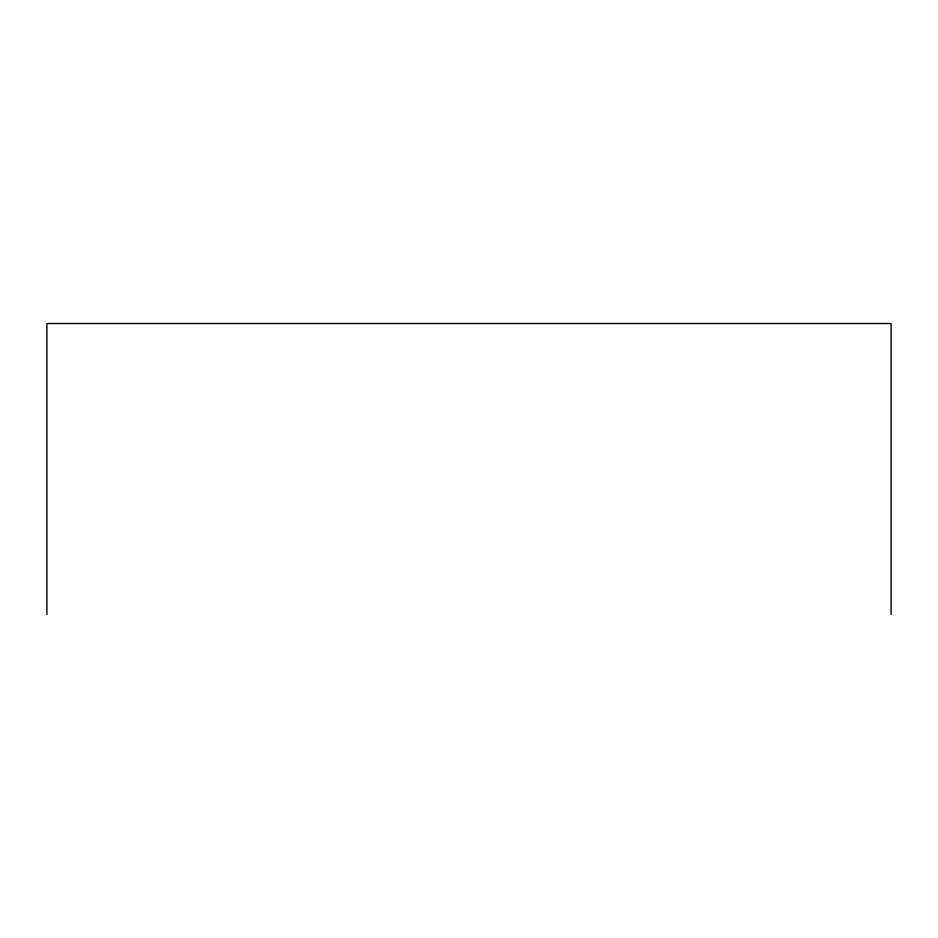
<?xml version="1.0" encoding="UTF-8"?>
<svg xmlns="http://www.w3.org/2000/svg" width="938" height="938" viewBox="0 0 938 938"><rect width="100%" height="100%" fill="white"/><g stroke="black" fill="none" stroke-linecap="round" stroke-linejoin="round"><path stroke-width="1.41" d="M891.1 614.484L891.1 323.516L46.9 323.516L46.9 614.484"/></g></svg>
